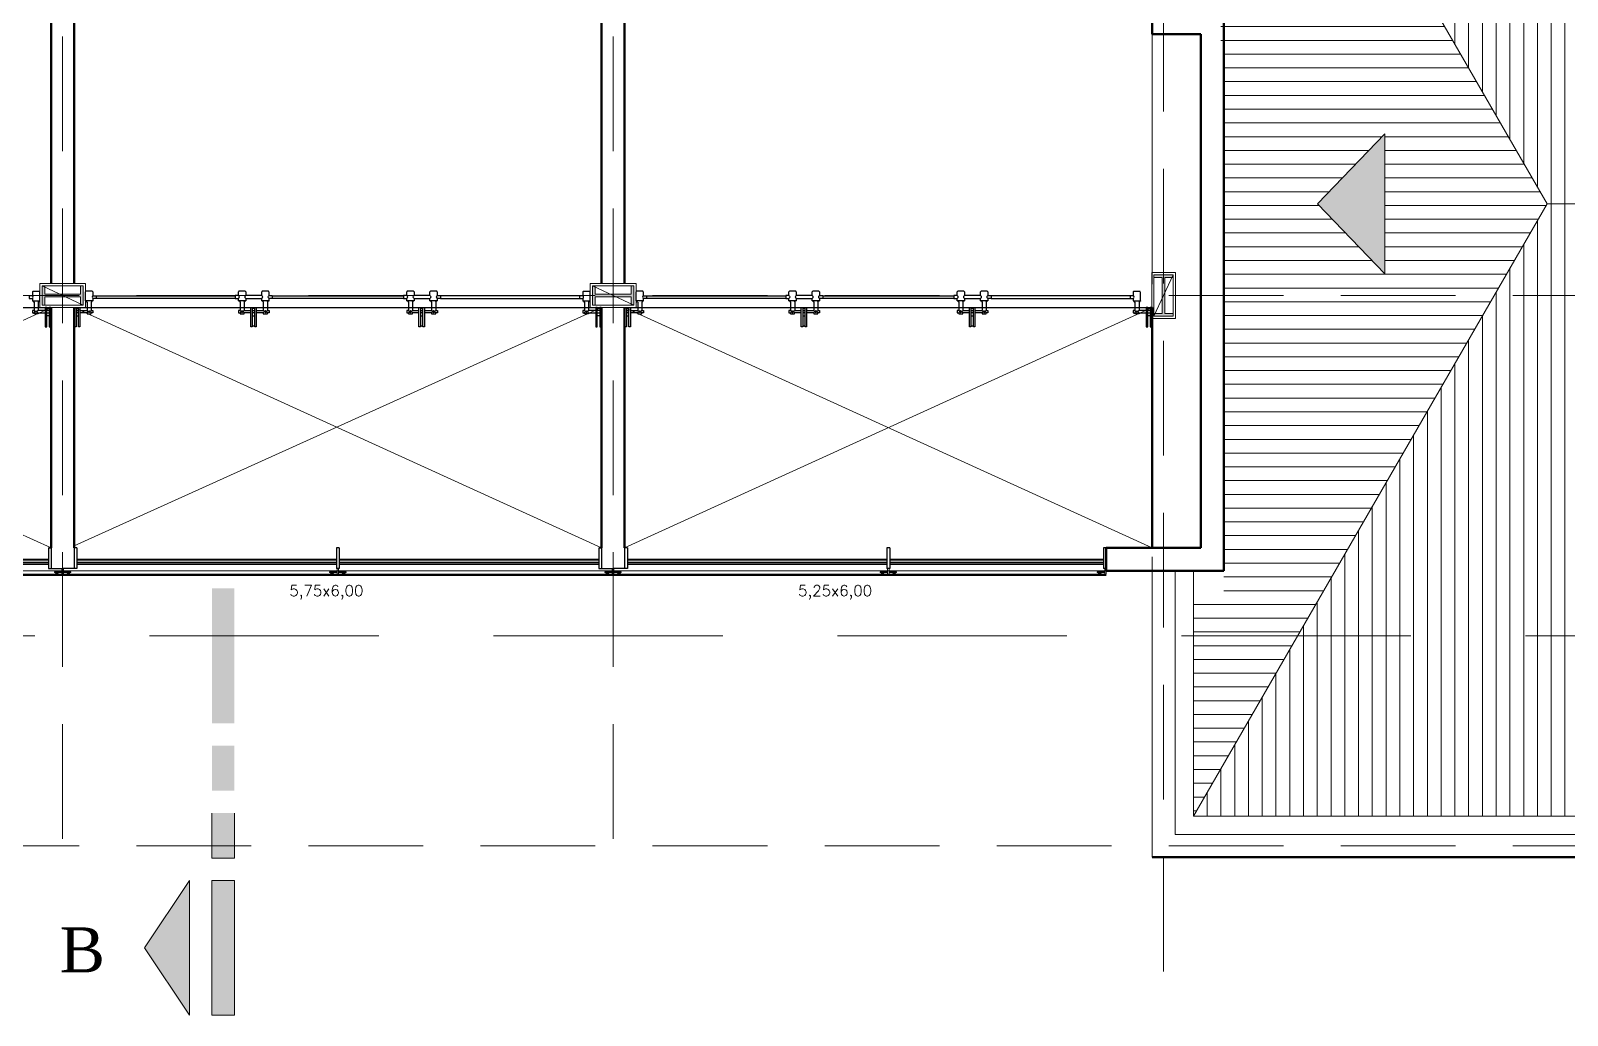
# Model space of a CAD drawing. Header units: millimetres. Extents: x 705 to 840, y 133 to 501.
# Drawn here: x 740.84 to 757.59, y 278.78 to 289.51 of the extents above; entities that cross this region are included whole.
import ezdxf

# ---------------------------------------------------------------- set-up
doc = ezdxf.new("R2010")
doc.units = ezdxf.units.MM
doc.header["$LTSCALE"] = 10
for name, pattern in [('ACAD_ISO03W100', [30, 12, -18]), ('BORDERX2', [3.5, 1, -0.5, 1, -0.5, 0, -0.5]), ('DASHED2', [0.375, 0.25, -0.125])]:
    doc.linetypes.add(name, pattern=pattern)
for name, color, linetype, lineweight in [('CINZA', 252, 'Continuous', 13), ('cinza 03', 252, 'Continuous', 13), ('HACHT', 90, 'Continuous', 9), ('linha estutura', 252, 'Continuous', 13), ('PAREDES 2', 50, 'Continuous', 50), ('Pilares', 16, 'Continuous', 20), ('pn 02', 16, 'Continuous', 20), ('PN-01', 90, 'Continuous', 13), ('PN-03', 180, 'Continuous', 30), ('recuos', 16, 'Continuous', 20), ('texto', 16, 'Continuous', 20)]:
    doc.layers.add(name, color=color, linetype=linetype, lineweight=lineweight)
for name, color, linetype in [('EJE', 5, 'ACAD_ISO03W100'), ('ESCALERA', 90, 'Continuous'), ('VIDRO', 140, 'Continuous')]:
    doc.layers.add(name, color=color, linetype=linetype)
doc.styles.get("Standard").update_dxf_attribs({"font": 'simplex.shx'})

# ---------------------------------------------------------------- blocks, each defined once
blk = doc.blocks.new('peitoril1')
at = {"layer": 'EJE', "linetype": 'BORDERX2', "ltscale": 0.001}
for points in [[(0.017, -0.032), (-0.01, -0.032)], [(-0.01, -0.058), (0.017, -0.058)]]:
    blk.add_lwpolyline(points, dxfattribs=at)
for centre in [(-0.127, -0.046), (0.128, -0.046)]:
    blk.add_circle(centre, 0.00762, dxfattribs=at)
at = {"layer": 'ESCALERA'}
for p, q in [((-0.087, 0.129), (0.087, 0.129)), ((0.087, 0.098), (-0.087, 0.098))]:
    blk.add_line(p, q, dxfattribs=at)
for points in [[(-0.166, 0.17), (-0.16, 0.176)], [(-0.166, 0.17), (-0.166, 0.129)], [(-0.16, 0.176), (-0.135, 0.176)], [(-0.135, 0.176), (-0.093, 0.176)], [(-0.093, 0.176), (-0.087, 0.17)], [(-0.087, 0.129), (-0.087, 0.17)], [(0.087, 0.17), (0.093, 0.176)], [(0.087, 0.17), (0.087, 0.129)], [(0.093, 0.176), (0.119, 0.176)], [(0.119, 0.176), (0.161, 0.176)], [(0.161, 0.176), (0.167, 0.17)], [(0.167, 0.129), (0.167, 0.17)], [(-0.167, 0.129), (-0.202, 0.129), (-0.202, 0.098), (-0.167, 0.098)], [(-0.166, 0.099), (-0.166, 0.073), (-0.135, 0.073)], [(-0.166, 0.073), (-0.087, 0.073), (-0.087, 0.098)], [(-0.149, 0.059), (-0.149, -0.032)], [(-0.104, 0.059), (-0.104, -0.032)], [(0.104, 0), (-0.104, 0)], [(0.087, 0.073), (0.167, 0.073), (0.167, 0.098)], [(0.087, 0.098), (0.087, 0.073), (0.119, 0.073)], [(0.104, 0.059), (0.104, -0.032)], [(0.149, 0.059), (0.149, -0.032)], [(0.167, 0.129), (0.202, 0.129), (0.202, 0.098), (0.167, 0.098)], [(-0.149, -0.032), (-0.167, -0.032), (-0.167, -0.058), (-0.149, -0.058)], [(-0.104, -0.058), (-0.104, -0.071), (-0.149, -0.071), (-0.149, -0.058)], [(-0.026, -0.032), (-0.104, -0.032)], [(-0.104, -0.058), (-0.026, -0.058)], [(0.017, -0.008), (-0.01, -0.008)], [(0.017, -0.092), (-0.01, -0.092)], [(0.104, -0.032), (0.033, -0.032)], [(0.033, -0.058), (0.105, -0.058)], [(0.149, -0.058), (0.149, -0.071), (0.105, -0.071), (0.105, -0.058)], [(0.149, -0.032), (0.167, -0.032), (0.167, -0.058), (0.149, -0.058)], [(0.017, -0.202), (-0.01, -0.202)]]:
    blk.add_lwpolyline(points, dxfattribs=at)
for points in [[(-0.01, -0.21), (-0.01, 0), (-0.026, 0), (-0.026, -0.21)], [(0.033, -0.21), (0.033, 0), (0.017, 0), (0.017, -0.21)]]:
    blk.add_lwpolyline(points, close=True, dxfattribs=at)
for centre, radius, start, end in [((-0.177, 0.114), 0.0183, 303.7221, 56.3197), ((-0.172, 0.049), 0.0247, 22.7593, 77.2542), ((-0.081, 0.048), 0.0255, 102.7579, 156.0181), ((-0.077, 0.114), 0.0183, 123.6803, 236.2779), ((0.077, 0.114), 0.0183, 303.7221, 56.3197), ((0.082, 0.049), 0.0247, 22.7593, 77.2542), ((0.172, 0.048), 0.0255, 102.7579, 156.0181), ((0.177, 0.114), 0.0183, 123.6803, 236.2779), ((-0.155, -0.045), 0.0142, 296.1431, 64.1119), ((-0.098, -0.045), 0.0142, 115.274, 244.6765), ((0.098, -0.045), 0.0142, 296.1431, 64.1119), ((0.155, -0.045), 0.0142, 115.274, 244.6765)]:
    blk.add_arc(centre, radius, start, end, dxfattribs=at)

msp = doc.modelspace()

# ---------------------------------------------------------------- hatches: boundary and pattern name
at = {"layer": 'cinza 03'}
h = msp.add_hatch(dxfattribs=at)
h.set_pattern_fill('_USER', color=256, scale=0.15, style=0, pattern_type=0)
h.set_pattern_definition([(0, (759.06589, 139.85784), (0, 0.15), [])])
h.paths.add_polyline_path([(753.816, 293.781), (753.816, 289.326), (753.848, 289.326), (753.848, 286.626), (756.792, 286.626), (757.37, 287.626)])
h.paths.add_polyline_path([(755.603, 288.389), (755.603, 286.862), (754.868, 287.626)], flags=16)
h.paths.add_polyline_path([(756.792, 286.626), (753.848, 286.626), (753.848, 283.326), (753.516, 283.326), (753.516, 282.914), (754.649, 282.914)])
h.paths.add_polyline_path([(754.649, 282.914), (753.516, 282.914), (753.516, 280.951)])
h.paths.add_polyline_path([(767.741, 294.301), (765.191, 289.884), (765.191, 286.626), (767.741, 286.626)])
h.paths.add_polyline_path([(765.654, 288.389), (766.388, 287.626), (765.654, 286.862)], flags=16)
h.paths.add_polyline_path([(767.741, 286.626), (765.191, 286.626), (765.191, 285.367), (766.607, 282.914), (767.741, 282.914)])
h.paths.add_polyline_path([(767.741, 282.914), (766.607, 282.914), (767.741, 280.951)])
h.paths.add_polyline_path([(765.191, 286.626), (764.464, 286.626), (765.191, 285.367)])
h.paths.add_polyline_path([(765.191, 289.884), (763.887, 287.626), (764.464, 286.626), (765.191, 286.626)])
h = msp.add_hatch(dxfattribs=at)
h.set_pattern_fill('_USER', color=256, scale=0.15, angle=90, style=0, pattern_type=0)
h.set_pattern_definition([(90, (759.06589, 139.85784), (-0.15, 9e-18), [])])
h.paths.add_polyline_path([(765.191, 294.301), (760.716, 294.301), (760.716, 294.101), (759.191, 294.101), (759.191, 287.626), (763.887, 287.626), (765.191, 289.884)])
h.paths.add_polyline_path([(761.272, 289.391), (759.745, 289.391), (760.509, 290.126)], flags=16)
h.paths.add_polyline_path([(767.741, 294.301), (765.191, 294.301), (765.191, 289.884)])
h.paths.add_polyline_path([(759.191, 294.101), (759.116, 294.101), (757.466, 294.101), (757.466, 294.301), (753.816, 294.301), (753.816, 293.781), (757.37, 287.626), (759.191, 287.626)])
h.paths.add_polyline_path([(759.191, 287.626), (757.37, 287.626), (756.792, 286.626), (759.191, 286.626)])
h.paths.add_polyline_path([(763.887, 287.626), (759.191, 287.626), (759.191, 286.626), (764.464, 286.626)])
h.paths.add_polyline_path([(765.191, 285.367), (764.464, 286.626), (759.191, 286.626), (759.191, 282.914), (765.191, 282.914)])
h.paths.add_polyline_path([(761.272, 285.86), (760.509, 285.125), (759.745, 285.86)], flags=16)
h.paths.add_polyline_path([(765.191, 285.367), (765.191, 282.914), (766.607, 282.914)])
h.paths.add_polyline_path([(766.607, 282.914), (765.191, 282.914), (765.191, 280.951), (767.741, 280.951)])
h.paths.add_polyline_path([(765.191, 282.914), (759.191, 282.914), (759.191, 280.951), (765.191, 280.951)])
h.paths.add_polyline_path([(759.191, 282.914), (754.649, 282.914), (753.516, 280.951), (759.191, 280.951)])
h.paths.add_polyline_path([(759.191, 286.626), (756.792, 286.626), (754.649, 282.914), (759.191, 282.914)])
msp.add_hatch(color=256, dxfattribs=at).paths.add_polyline_path([(754.868, 287.626), (755.603, 286.862), (755.603, 288.389)])
at = {"layer": 'Pilares'}
for points in [[(740.966, 286.731), (740.966, 286.521), (740.996, 286.521), (740.996, 286.611), (741.386, 286.611), (741.386, 286.521), (741.416, 286.521), (741.416, 286.731), (741.386, 286.731), (741.386, 286.641), (740.996, 286.641), (740.996, 286.731)], [(746.966, 286.731), (746.966, 286.521), (746.996, 286.521), (746.996, 286.611), (747.386, 286.611), (747.386, 286.521), (747.416, 286.521), (747.416, 286.731), (747.386, 286.731), (747.386, 286.641), (746.996, 286.641), (746.996, 286.731)], [(753.086, 286.401), (753.296, 286.401), (753.296, 286.431), (753.206, 286.431), (753.206, 286.821), (753.296, 286.821), (753.296, 286.851), (753.086, 286.851), (753.086, 286.821), (753.176, 286.821), (753.176, 286.431), (753.086, 286.431)]]:
    msp.add_hatch(color=256, dxfattribs=at).paths.add_polyline_path(points)
at = {"layer": 'PN-01', "ltscale": 0.05}
h = msp.add_hatch(color=256, dxfattribs=at)
h.paths.add_polyline_path([(742.083, 279.513), (742.573, 278.778), (742.573, 280.248)])
h.paths.add_polyline_path([(742.818, 280.248), (742.818, 278.778), (743.063, 278.778), (743.063, 280.248)])
h.paths.add_polyline_path([(742.818, 280.983), (742.818, 280.493), (743.063, 280.493), (743.063, 280.983)])
h.paths.add_polyline_path([(742.818, 281.718), (742.818, 281.228), (743.063, 281.228), (743.063, 281.718)])
h.paths.add_polyline_path([(742.818, 282.687), (742.818, 281.963), (743.063, 281.963), (743.063, 282.687)])
h.paths.add_polyline_path([(742.818, 283.433), (742.818, 282.687), (743.063, 282.687), (743.063, 283.433)])

# ---------------------------------------------------------------- linework, layer by layer
at = {"layer": 'CINZA'}
for p, q in [((741.036, 283.747), (738.206, 283.747)), ((741.036, 283.732), (738.206, 283.732)), ((741.036, 283.714), (738.206, 283.714)), ((744.176, 283.747), (741.346, 283.747)), ((744.176, 283.732), (741.346, 283.732)), ((744.176, 283.714), (741.346, 283.714)), ((747.036, 283.747), (744.206, 283.747)), ((747.036, 283.732), (744.206, 283.732)), ((747.036, 283.714), (744.206, 283.714)), ((750.176, 283.747), (747.346, 283.747)), ((750.176, 283.732), (747.346, 283.732)), ((750.176, 283.714), (747.346, 283.714)), ((752.536, 283.747), (750.206, 283.747)), ((752.536, 283.732), (750.206, 283.732)), ((752.536, 283.714), (750.206, 283.714)), ((741.036, 283.699), (738.206, 283.699)), ((744.176, 283.699), (741.346, 283.699)), ((747.036, 283.699), (744.206, 283.699)), ((750.176, 283.699), (747.346, 283.699)), ((752.536, 283.699), (750.206, 283.699))]:
    msp.add_line(p, q, dxfattribs=at)
at = {"layer": 'cinza 03'}
for p, q in [((753.816, 293.781), (757.37, 287.626)), ((753.516, 280.951), (757.37, 287.626)), ((757.37, 287.626), (763.887, 287.626)), ((753.066, 283.626), (753.066, 283.776)), ((753.066, 283.626), (753.066, 280.501)), ((753.316, 283.626), (753.316, 280.751)), ((753.516, 283.626), (753.516, 280.951)), ((753.516, 280.951), (767.741, 280.951)), ((753.316, 280.751), (767.941, 280.751)), ((753.066, 280.501), (768.191, 280.501))]:
    msp.add_line(p, q, dxfattribs=at)
msp.add_lwpolyline([(754.868, 287.626), (755.603, 286.862), (755.603, 288.389)], close=True, dxfattribs=at)
at = {"layer": 'EJE', "linetype": 'BORDERX2', "ltscale": 0.001}
for points in [[(741.045, 286.463), (741.018, 286.463)], [(741.018, 286.438), (741.045, 286.438)], [(741.337, 286.463), (741.364, 286.463)], [(741.364, 286.438), (741.337, 286.438)], [(747.045, 286.463), (747.018, 286.463)], [(747.018, 286.438), (747.045, 286.438)], [(747.337, 286.463), (747.364, 286.463)], [(747.364, 286.438), (747.337, 286.438)], [(753.045, 286.463), (753.018, 286.463)], [(753.018, 286.438), (753.045, 286.438)]]:
    msp.add_lwpolyline(points, dxfattribs=at)
for centre in [(740.9, 286.45), (741.481, 286.45), (746.9, 286.45), (747.481, 286.45), (752.9, 286.45)]:
    msp.add_circle(centre, 0.00762, dxfattribs=at)
at = {"layer": 'ESCALERA'}
for p, q in [((741.556, 286.624), (743.072, 286.624)), ((743.072, 286.594), (741.556, 286.594)), ((743.476, 286.624), (744.905, 286.624)), ((744.905, 286.594), (743.476, 286.594)), ((746.825, 286.624), (745.31, 286.624)), ((745.31, 286.594), (746.825, 286.594)), ((747.556, 286.624), (749.072, 286.624)), ((749.072, 286.594), (747.556, 286.594)), ((749.476, 286.624), (750.905, 286.624)), ((750.905, 286.594), (749.476, 286.594)), ((752.825, 286.624), (751.31, 286.624)), ((751.31, 286.594), (752.825, 286.594))]:
    msp.add_line(p, q, dxfattribs=at)
for points in [[(740.861, 286.624), (740.825, 286.624), (740.825, 286.594), (740.861, 286.594)], [(740.861, 286.666), (740.868, 286.672)], [(740.861, 286.666), (740.861, 286.624)], [(740.861, 286.594), (740.861, 286.569), (740.893, 286.569)], [(740.861, 286.569), (740.941, 286.569)], [(740.868, 286.672), (740.893, 286.672)], [(740.893, 286.672), (740.935, 286.672)], [(740.941, 286.569), (740.941, 286.666)], [(741.441, 286.569), (741.441, 286.666)], [(741.52, 286.569), (741.441, 286.569)], [(741.489, 286.672), (741.447, 286.672)], [(741.514, 286.672), (741.489, 286.672)], [(741.52, 286.594), (741.52, 286.569), (741.489, 286.569)], [(741.52, 286.666), (741.514, 286.672)], [(741.52, 286.666), (741.52, 286.624)], [(741.521, 286.624), (741.556, 286.624), (741.556, 286.594), (741.521, 286.594)], [(746.861, 286.624), (746.825, 286.624), (746.825, 286.594), (746.861, 286.594)], [(746.861, 286.666), (746.868, 286.672)], [(746.861, 286.666), (746.861, 286.624)], [(746.861, 286.594), (746.861, 286.569), (746.893, 286.569)], [(746.861, 286.569), (746.941, 286.569)], [(746.868, 286.672), (746.893, 286.672)], [(746.893, 286.672), (746.935, 286.672)], [(746.941, 286.569), (746.941, 286.666)], [(747.441, 286.569), (747.441, 286.666)], [(747.52, 286.569), (747.441, 286.569)], [(747.489, 286.672), (747.447, 286.672)], [(747.514, 286.672), (747.489, 286.672)], [(747.52, 286.594), (747.52, 286.569), (747.489, 286.569)], [(747.52, 286.666), (747.514, 286.672)], [(747.52, 286.666), (747.52, 286.624)], [(747.521, 286.624), (747.556, 286.624), (747.556, 286.594), (747.521, 286.594)], [(752.861, 286.624), (752.825, 286.624), (752.825, 286.594), (752.861, 286.594)], [(752.861, 286.666), (752.868, 286.672)], [(752.861, 286.666), (752.861, 286.624)], [(752.861, 286.594), (752.861, 286.569), (752.893, 286.569)], [(752.861, 286.569), (752.941, 286.569)], [(752.868, 286.672), (752.893, 286.672)], [(752.893, 286.672), (752.935, 286.672)], [(752.941, 286.569), (752.941, 286.666)], [(740.879, 286.463), (740.861, 286.463), (740.861, 286.438), (740.879, 286.438)], [(740.879, 286.554), (740.879, 286.463)], [(740.923, 286.437), (740.923, 286.425), (740.879, 286.425), (740.879, 286.438)], [(740.923, 286.554), (740.923, 286.463)], [(741.002, 286.463), (740.923, 286.463)], [(740.923, 286.437), (741.002, 286.438)], [(741.045, 286.488), (741.018, 286.488)], [(741.045, 286.403), (741.018, 286.403)], [(741.337, 286.488), (741.364, 286.488)], [(741.337, 286.403), (741.364, 286.403)], [(741.38, 286.463), (741.459, 286.463)], [(741.459, 286.437), (741.38, 286.438)], [(741.459, 286.554), (741.459, 286.463)], [(741.459, 286.437), (741.459, 286.425), (741.503, 286.425), (741.503, 286.438)], [(741.503, 286.554), (741.503, 286.463)], [(741.503, 286.463), (741.521, 286.463), (741.521, 286.438), (741.503, 286.438)], [(746.879, 286.463), (746.861, 286.463), (746.861, 286.438), (746.879, 286.438)], [(746.879, 286.554), (746.879, 286.463)], [(746.923, 286.437), (746.923, 286.425), (746.879, 286.425), (746.879, 286.438)], [(746.923, 286.554), (746.923, 286.463)], [(747.002, 286.463), (746.923, 286.463)], [(746.923, 286.437), (747.002, 286.438)], [(747.045, 286.488), (747.018, 286.488)], [(747.045, 286.403), (747.018, 286.403)], [(747.337, 286.488), (747.364, 286.488)], [(747.337, 286.403), (747.364, 286.403)], [(747.38, 286.463), (747.459, 286.463)], [(747.459, 286.437), (747.38, 286.438)], [(747.459, 286.554), (747.459, 286.463)], [(747.459, 286.437), (747.459, 286.425), (747.503, 286.425), (747.503, 286.438)], [(747.503, 286.554), (747.503, 286.463)], [(747.503, 286.463), (747.521, 286.463), (747.521, 286.438), (747.503, 286.438)], [(752.879, 286.463), (752.861, 286.463), (752.861, 286.438), (752.879, 286.438)], [(752.879, 286.554), (752.879, 286.463)], [(752.923, 286.437), (752.923, 286.425), (752.879, 286.425), (752.879, 286.438)], [(752.923, 286.554), (752.923, 286.463)], [(753.002, 286.463), (752.923, 286.463)], [(752.923, 286.437), (753.002, 286.438)], [(753.045, 286.488), (753.018, 286.488)], [(753.045, 286.403), (753.018, 286.403)]]:
    msp.add_lwpolyline(points, dxfattribs=at)
for points in [[(741.018, 286.286), (741.018, 286.496), (741.002, 286.496), (741.002, 286.286)], [(741.061, 286.286), (741.061, 286.496), (741.045, 286.496), (741.045, 286.286)], [(741.321, 286.286), (741.321, 286.496), (741.337, 286.496), (741.337, 286.286)], [(741.364, 286.286), (741.364, 286.496), (741.38, 286.496), (741.38, 286.286)], [(747.018, 286.286), (747.018, 286.496), (747.002, 286.496), (747.002, 286.286)], [(747.061, 286.286), (747.061, 286.496), (747.045, 286.496), (747.045, 286.286)], [(747.321, 286.286), (747.321, 286.496), (747.337, 286.496), (747.337, 286.286)], [(747.364, 286.286), (747.364, 286.496), (747.38, 286.496), (747.38, 286.286)], [(753.018, 286.286), (753.018, 286.496), (753.002, 286.496), (753.002, 286.286)], [(753.061, 286.286), (753.061, 286.496), (753.045, 286.496), (753.045, 286.286)]]:
    msp.add_lwpolyline(points, close=True, dxfattribs=at)
for centre, radius, start, end in [((740.851, 286.609), 0.0183, 303.7221, 56.3197), ((740.856, 286.545), 0.0247, 22.7593, 77.2542), ((740.947, 286.544), 0.0255, 102.7579, 156.0181), ((741.435, 286.544), 0.0255, 23.9819, 77.2421), ((741.526, 286.545), 0.0247, 102.7458, 157.2407), ((741.531, 286.609), 0.0183, 123.6803, 236.2779), ((746.851, 286.609), 0.0183, 303.7221, 56.3197), ((746.856, 286.545), 0.0247, 22.7593, 77.2542), ((746.947, 286.544), 0.0255, 102.7579, 156.0181), ((747.435, 286.544), 0.0255, 23.9819, 77.2421), ((747.526, 286.545), 0.0247, 102.7458, 157.2407), ((747.531, 286.609), 0.0183, 123.6803, 236.2779), ((752.851, 286.609), 0.0183, 303.7221, 56.3197), ((752.856, 286.545), 0.0247, 22.7593, 77.2542), ((752.947, 286.544), 0.0255, 102.7579, 156.0181), ((740.872, 286.45), 0.0142, 296.1431, 64.1119), ((740.929, 286.45), 0.0142, 115.274, 244.6765), ((741.452, 286.45), 0.0142, 295.3235, 64.726), ((741.509, 286.45), 0.0142, 115.8881, 243.8569), ((746.872, 286.45), 0.0142, 296.1431, 64.1119), ((746.929, 286.45), 0.0142, 115.274, 244.6765), ((747.452, 286.45), 0.0142, 295.3235, 64.726), ((747.509, 286.45), 0.0142, 115.8881, 243.8569), ((752.872, 286.45), 0.0142, 296.1431, 64.1119), ((752.929, 286.45), 0.0142, 115.274, 244.6765)]:
    msp.add_arc(centre, radius, start, end, dxfattribs=at)
at = {"layer": 'HACHT'}
for p, q in [((741.036, 283.753), (738.206, 283.753)), ((744.176, 283.753), (741.346, 283.753)), ((747.036, 283.753), (744.206, 283.753)), ((750.176, 283.753), (747.346, 283.753)), ((752.536, 283.753), (750.206, 283.753)), ((741.036, 283.693), (738.206, 283.693)), ((741.199, 283.587), (741.182, 283.587)), ((741.182, 283.587), (741.199, 283.587)), ((741.199, 283.587), (741.182, 283.587)), ((741.182, 283.587), (741.199, 283.587)), ((744.176, 283.693), (741.346, 283.693)), ((744.199, 283.587), (744.182, 283.587)), ((747.036, 283.693), (744.206, 283.693)), ((747.199, 283.587), (747.182, 283.587)), ((747.182, 283.587), (747.199, 283.587)), ((750.176, 283.693), (747.346, 283.693)), ((750.199, 283.587), (750.182, 283.587)), ((752.536, 283.693), (750.206, 283.693)), ((752.566, 283.587), (752.549, 283.587))]:
    msp.add_line(p, q, dxfattribs=at)
at = {"layer": 'linha estutura', "linetype": 'DASHED2', "ltscale": 0.5}
for p, q in [((741.191, 280.701), (741.191, 309.854)), ((747.191, 280.701), (747.191, 309.854)), ((753.191, 279.256), (753.191, 309.854)), ((723.247, 286.626), (770.918, 286.626)), ((723.247, 280.626), (770.918, 280.626))]:
    msp.add_line(p, q, dxfattribs=at)
at = {"layer": 'PAREDES 2'}
for p, q in [((741.066, 294.501), (741.066, 286.756)), ((741.316, 294.501), (741.316, 286.756)), ((747.066, 286.756), (747.066, 290.601)), ((747.316, 286.756), (747.316, 290.601)), ((753.066, 289.626), (753.066, 289.476)), ((753.848, 289.626), (753.848, 283.626)), ((753.598, 289.476), (753.066, 289.476)), ((753.598, 289.476), (753.598, 286.501)), ((741.066, 286.496), (741.066, 283.876)), ((741.316, 286.496), (741.316, 283.876)), ((747.066, 283.876), (747.066, 286.496)), ((747.316, 283.876), (747.316, 286.496)), ((753.066, 283.876), (753.066, 286.496)), ((753.598, 286.501), (753.598, 283.876)), ((752.566, 283.876), (753.598, 283.876)), ((752.566, 283.626), (752.566, 283.876)), ((752.566, 283.876), (752.566, 283.648)), ((752.566, 283.626), (752.566, 283.876)), ((752.566, 283.626), (753.066, 283.626)), ((752.566, 283.626), (753.316, 283.626)), ((753.848, 283.626), (753.066, 283.626)), ((753.066, 280.501), (768.191, 280.501))]:
    msp.add_line(p, q, dxfattribs=at)
at = {"layer": 'Pilares'}
for p, q in [((740.941, 286.756), (740.941, 286.496)), ((740.941, 286.756), (741.441, 286.756)), ((740.966, 286.731), (741.416, 286.731)), ((741.416, 286.521), (740.966, 286.731)), ((741.441, 286.756), (741.441, 286.496)), ((746.941, 286.756), (746.941, 286.496)), ((746.941, 286.756), (747.441, 286.756)), ((746.966, 286.731), (747.416, 286.731)), ((747.416, 286.521), (746.966, 286.731)), ((746.996, 286.641), (746.996, 286.731)), ((747.386, 286.641), (747.386, 286.731)), ((747.441, 286.756), (747.441, 286.496)), ((753.061, 286.876), (753.321, 286.876)), ((753.061, 286.376), (753.061, 286.876)), ((753.086, 286.401), (753.086, 286.851)), ((753.296, 286.851), (753.086, 286.401)), ((753.176, 286.821), (753.086, 286.821)), ((753.176, 286.431), (753.176, 286.821)), ((753.206, 286.431), (753.206, 286.821)), ((753.296, 286.821), (753.206, 286.821)), ((753.296, 286.401), (753.296, 286.851)), ((753.321, 286.376), (753.321, 286.876)), ((746.996, 286.641), (747.386, 286.641)), ((746.996, 286.521), (746.996, 286.611)), ((746.996, 286.611), (747.386, 286.611)), ((747.386, 286.521), (747.386, 286.611)), ((740.941, 286.496), (741.441, 286.496)), ((740.966, 286.521), (741.416, 286.521)), ((746.941, 286.496), (747.441, 286.496)), ((746.966, 286.521), (747.416, 286.521)), ((753.176, 286.431), (753.086, 286.431)), ((753.296, 286.431), (753.206, 286.431)), ((753.061, 286.376), (753.321, 286.376))]:
    msp.add_line(p, q, dxfattribs=at)
at = {"layer": 'Pilares', "linetype": 'Continuous'}
for p, q in [((740.996, 286.641), (740.996, 286.731)), ((741.386, 286.641), (741.386, 286.731)), ((740.996, 286.641), (741.386, 286.641)), ((740.996, 286.521), (740.996, 286.611)), ((740.996, 286.611), (741.386, 286.611)), ((741.386, 286.521), (741.386, 286.611))]:
    msp.add_line(p, q, dxfattribs=at)
for points in [[(740.996, 286.731), (740.966, 286.731), (740.966, 286.521), (740.996, 286.521)], [(741.386, 286.521), (741.416, 286.521), (741.416, 286.731), (741.386, 286.731)]]:
    msp.add_lwpolyline(points, dxfattribs=at)
at = {"layer": 'Pilares'}
for points in [[(746.996, 286.731), (746.966, 286.731), (746.966, 286.521), (746.996, 286.521)], [(747.386, 286.521), (747.416, 286.521), (747.416, 286.731), (747.386, 286.731)], [(753.296, 286.821), (753.296, 286.851), (753.086, 286.851), (753.086, 286.821)], [(753.086, 286.431), (753.086, 286.401), (753.296, 286.401), (753.296, 286.431)]]:
    msp.add_lwpolyline(points, dxfattribs=at)
at = {"layer": 'pn 02'}
for p, q in [((742.818, 280.983), (742.818, 280.493)), ((743.063, 280.493), (743.063, 280.983)), ((743.063, 280.493), (742.818, 280.493)), ((742.573, 280.248), (742.573, 278.778)), ((742.818, 280.248), (742.818, 278.778)), ((743.063, 280.248), (742.818, 280.248)), ((743.063, 278.778), (743.063, 280.248)), ((742.818, 278.778), (743.063, 278.778))]:
    msp.add_line(p, q, dxfattribs=at)
at = {"layer": 'pn 02', "ltscale": 0.05}
for q in [(742.573, 280.248), (742.573, 280.248), (742.083, 279.513)]:
    msp.add_line((742.573, 278.778), q, dxfattribs=at)
at = {"layer": 'PN-01'}
for p, q in [((753.066, 286.751), (753.066, 289.476)), ((741.066, 283.876), (735.266, 286.496)), ((741.066, 286.496), (735.316, 283.876)), ((747.066, 286.496), (741.316, 283.898)), ((741.316, 286.496), (747.066, 283.876)), ((753.066, 286.496), (747.316, 283.876)), ((747.316, 286.496), (753.066, 283.876)), ((753.066, 283.876), (753.066, 286.501)), ((735.316, 283.624), (752.566, 283.624)), ((741.101, 283.624), (741.182, 283.624)), ((741.101, 283.618), (741.101, 283.624)), ((741.101, 283.624), (741.182, 283.624)), ((741.101, 283.618), (741.101, 283.624)), ((741.101, 283.618), (741.111, 283.618)), ((741.101, 283.618), (741.111, 283.618)), ((741.101, 283.611), (741.182, 283.611)), ((741.101, 283.611), (741.101, 283.605)), ((741.101, 283.611), (741.182, 283.611)), ((741.101, 283.611), (741.101, 283.605)), ((741.101, 283.605), (741.182, 283.605)), ((741.101, 283.605), (741.182, 283.605)), ((741.111, 283.618), (741.144, 283.618)), ((741.111, 283.618), (741.144, 283.618)), ((741.119, 283.597), (741.112, 283.593)), ((741.119, 283.597), (741.112, 283.593)), ((741.112, 283.593), (741.112, 283.587)), ((741.112, 283.593), (741.112, 283.587)), ((741.113, 283.611), (741.113, 283.605)), ((741.113, 283.611), (741.113, 283.605)), ((741.119, 283.618), (741.115, 283.611)), ((741.119, 283.618), (741.115, 283.611)), ((741.116, 283.613), (741.139, 283.613)), ((741.116, 283.613), (741.139, 283.613)), ((741.117, 283.615), (741.138, 283.615)), ((741.117, 283.615), (741.138, 283.615)), ((741.118, 283.616), (741.137, 283.616)), ((741.118, 283.616), (741.137, 283.616)), ((741.119, 283.605), (741.119, 283.597)), ((741.119, 283.605), (741.119, 283.597)), ((741.124, 283.582), (741.121, 283.577)), ((741.124, 283.582), (741.121, 283.577)), ((741.125, 283.582), (741.122, 283.577)), ((741.125, 283.582), (741.122, 283.577)), ((741.124, 283.587), (741.124, 283.582)), ((741.124, 283.587), (741.124, 283.582)), ((741.125, 283.587), (741.125, 283.582)), ((741.125, 283.587), (741.125, 283.582)), ((741.126, 283.611), (741.126, 283.578)), ((741.126, 283.611), (741.126, 283.577)), ((741.126, 283.611), (741.126, 283.578)), ((741.126, 283.611), (741.126, 283.577)), ((741.128, 283.611), (741.128, 283.572)), ((741.128, 283.611), (741.128, 283.572)), ((741.129, 283.611), (741.129, 283.577)), ((741.129, 283.611), (741.129, 283.577)), ((741.131, 283.587), (741.131, 283.582)), ((741.131, 283.587), (741.131, 283.582)), ((741.131, 283.582), (741.133, 283.577)), ((741.131, 283.582), (741.133, 283.577)), ((741.132, 283.587), (741.132, 283.582)), ((741.132, 283.587), (741.132, 283.582)), ((741.132, 283.582), (741.134, 283.577)), ((741.132, 283.582), (741.134, 283.577)), ((741.136, 283.618), (741.14, 283.611)), ((741.136, 283.618), (741.14, 283.611)), ((741.136, 283.605), (741.136, 283.597)), ((741.136, 283.605), (741.136, 283.597)), ((741.136, 283.597), (741.143, 283.593)), ((741.136, 283.597), (741.143, 283.593)), ((741.143, 283.611), (741.143, 283.605)), ((741.143, 283.611), (741.143, 283.605)), ((741.143, 283.593), (741.143, 283.587)), ((741.143, 283.593), (741.143, 283.587)), ((741.144, 283.618), (741.182, 283.618)), ((741.144, 283.618), (741.182, 283.618)), ((741.157, 283.618), (741.157, 283.624)), ((741.157, 283.618), (741.157, 283.624)), ((741.157, 283.611), (741.157, 283.605)), ((741.157, 283.611), (741.157, 283.605)), ((741.182, 283.648), (741.182, 283.587)), ((741.182, 283.648), (741.182, 283.587)), ((741.182, 283.648), (741.182, 283.587)), ((741.199, 283.648), (741.199, 283.587)), ((741.28, 283.624), (741.199, 283.624)), ((741.28, 283.624), (741.199, 283.624)), ((741.237, 283.618), (741.199, 283.618)), ((741.237, 283.618), (741.199, 283.618)), ((741.28, 283.611), (741.199, 283.611)), ((741.28, 283.611), (741.199, 283.611)), ((741.28, 283.605), (741.199, 283.605)), ((741.28, 283.605), (741.199, 283.605)), ((741.225, 283.618), (741.225, 283.624)), ((741.225, 283.618), (741.225, 283.624)), ((741.225, 283.611), (741.225, 283.605)), ((741.225, 283.611), (741.225, 283.605)), ((741.271, 283.618), (741.237, 283.618)), ((741.271, 283.618), (741.237, 283.618)), ((741.239, 283.611), (741.239, 283.605)), ((741.239, 283.611), (741.239, 283.605)), ((741.246, 283.597), (741.239, 283.593)), ((741.246, 283.597), (741.239, 283.593)), ((741.239, 283.593), (741.239, 283.587)), ((741.239, 283.593), (741.239, 283.587)), ((741.246, 283.618), (741.242, 283.611)), ((741.246, 283.618), (741.242, 283.611)), ((741.265, 283.613), (741.243, 283.613)), ((741.265, 283.613), (741.243, 283.613)), ((741.264, 283.616), (741.244, 283.616)), ((741.264, 283.616), (741.244, 283.616)), ((741.265, 283.615), (741.244, 283.615)), ((741.265, 283.615), (741.244, 283.615)), ((741.246, 283.605), (741.246, 283.597)), ((741.246, 283.605), (741.246, 283.597)), ((741.25, 283.582), (741.247, 283.577)), ((741.25, 283.582), (741.247, 283.577)), ((741.251, 283.582), (741.249, 283.577)), ((741.251, 283.582), (741.249, 283.577)), ((741.25, 283.587), (741.25, 283.582)), ((741.25, 283.587), (741.25, 283.582)), ((741.251, 283.587), (741.251, 283.582)), ((741.251, 283.587), (741.251, 283.582)), ((741.253, 283.611), (741.253, 283.577)), ((741.253, 283.611), (741.253, 283.577)), ((741.254, 283.611), (741.254, 283.572)), ((741.254, 283.611), (741.254, 283.572)), ((741.255, 283.611), (741.255, 283.578)), ((741.255, 283.611), (741.255, 283.577)), ((741.255, 283.611), (741.255, 283.578)), ((741.255, 283.611), (741.255, 283.577)), ((741.257, 283.587), (741.257, 283.582)), ((741.257, 283.587), (741.257, 283.582)), ((741.257, 283.582), (741.259, 283.577)), ((741.257, 283.582), (741.259, 283.577)), ((741.258, 283.587), (741.258, 283.582)), ((741.258, 283.587), (741.258, 283.582)), ((741.258, 283.582), (741.261, 283.577)), ((741.258, 283.582), (741.261, 283.577)), ((741.263, 283.618), (741.267, 283.611)), ((741.263, 283.618), (741.267, 283.611)), ((741.263, 283.605), (741.263, 283.597)), ((741.263, 283.605), (741.263, 283.597)), ((741.263, 283.597), (741.27, 283.593)), ((741.263, 283.597), (741.27, 283.593)), ((741.269, 283.611), (741.269, 283.605)), ((741.269, 283.611), (741.269, 283.605)), ((741.27, 283.593), (741.27, 283.587)), ((741.27, 283.593), (741.27, 283.587)), ((741.28, 283.618), (741.271, 283.618)), ((741.28, 283.618), (741.271, 283.618)), ((741.28, 283.618), (741.28, 283.624)), ((741.28, 283.618), (741.28, 283.624)), ((741.28, 283.611), (741.28, 283.605)), ((741.28, 283.611), (741.28, 283.605)), ((744.101, 283.618), (744.101, 283.624)), ((744.101, 283.624), (744.182, 283.624)), ((744.101, 283.618), (744.111, 283.618)), ((744.101, 283.611), (744.101, 283.605)), ((744.101, 283.611), (744.182, 283.611)), ((744.101, 283.605), (744.182, 283.605)), ((744.111, 283.618), (744.144, 283.618)), ((744.119, 283.597), (744.112, 283.593)), ((744.112, 283.593), (744.112, 283.587)), ((744.113, 283.611), (744.113, 283.605)), ((744.119, 283.618), (744.115, 283.611)), ((744.116, 283.613), (744.139, 283.613)), ((744.117, 283.615), (744.138, 283.615)), ((744.118, 283.616), (744.137, 283.616)), ((744.119, 283.605), (744.119, 283.597)), ((744.124, 283.582), (744.121, 283.577)), ((744.125, 283.582), (744.122, 283.577)), ((744.124, 283.587), (744.124, 283.582)), ((744.125, 283.587), (744.125, 283.582)), ((744.126, 283.611), (744.126, 283.578)), ((744.126, 283.611), (744.126, 283.577)), ((744.128, 283.611), (744.128, 283.572)), ((744.129, 283.611), (744.129, 283.577)), ((744.131, 283.587), (744.131, 283.582)), ((744.131, 283.582), (744.133, 283.577)), ((744.132, 283.587), (744.132, 283.582)), ((744.132, 283.582), (744.134, 283.577)), ((744.136, 283.618), (744.14, 283.611)), ((744.136, 283.605), (744.136, 283.597)), ((744.136, 283.597), (744.143, 283.593)), ((744.143, 283.611), (744.143, 283.605)), ((744.143, 283.593), (744.143, 283.587)), ((744.144, 283.618), (744.182, 283.618)), ((744.157, 283.618), (744.157, 283.624)), ((744.157, 283.611), (744.157, 283.605)), ((744.182, 283.648), (744.182, 283.587)), ((744.199, 283.648), (744.199, 283.587)), ((744.28, 283.624), (744.199, 283.624)), ((744.237, 283.618), (744.199, 283.618)), ((744.28, 283.611), (744.199, 283.611)), ((744.28, 283.605), (744.199, 283.605)), ((744.225, 283.618), (744.225, 283.624)), ((744.225, 283.611), (744.225, 283.605)), ((744.271, 283.618), (744.237, 283.618)), ((744.239, 283.611), (744.239, 283.605)), ((744.246, 283.597), (744.239, 283.593)), ((744.239, 283.593), (744.239, 283.587)), ((744.246, 283.618), (744.242, 283.611)), ((744.265, 283.613), (744.243, 283.613)), ((744.264, 283.616), (744.244, 283.616)), ((744.265, 283.615), (744.244, 283.615)), ((744.246, 283.605), (744.246, 283.597)), ((744.25, 283.582), (744.247, 283.577)), ((744.251, 283.582), (744.249, 283.577)), ((744.25, 283.587), (744.25, 283.582)), ((744.251, 283.587), (744.251, 283.582)), ((744.253, 283.611), (744.253, 283.577)), ((744.254, 283.611), (744.254, 283.572)), ((744.255, 283.611), (744.255, 283.578)), ((744.255, 283.611), (744.255, 283.577)), ((744.257, 283.587), (744.257, 283.582)), ((744.257, 283.582), (744.259, 283.577)), ((744.258, 283.587), (744.258, 283.582)), ((744.258, 283.582), (744.261, 283.577)), ((744.263, 283.618), (744.267, 283.611)), ((744.263, 283.605), (744.263, 283.597)), ((744.263, 283.597), (744.27, 283.593)), ((744.269, 283.611), (744.269, 283.605)), ((744.27, 283.593), (744.27, 283.587)), ((744.28, 283.618), (744.271, 283.618)), ((744.28, 283.618), (744.28, 283.624)), ((744.28, 283.611), (744.28, 283.605)), ((747.101, 283.624), (747.182, 283.624)), ((747.101, 283.618), (747.101, 283.624)), ((747.101, 283.618), (747.111, 283.618)), ((747.101, 283.611), (747.182, 283.611)), ((747.101, 283.611), (747.101, 283.605)), ((747.101, 283.605), (747.182, 283.605)), ((747.111, 283.618), (747.144, 283.618)), ((747.119, 283.597), (747.112, 283.593)), ((747.112, 283.593), (747.112, 283.587)), ((747.113, 283.611), (747.113, 283.605)), ((747.119, 283.618), (747.115, 283.611)), ((747.116, 283.613), (747.139, 283.613)), ((747.117, 283.615), (747.138, 283.615)), ((747.118, 283.616), (747.137, 283.616)), ((747.119, 283.605), (747.119, 283.597)), ((747.124, 283.582), (747.121, 283.577)), ((747.125, 283.582), (747.122, 283.577)), ((747.124, 283.587), (747.124, 283.582)), ((747.125, 283.587), (747.125, 283.582)), ((747.126, 283.611), (747.126, 283.578)), ((747.126, 283.611), (747.126, 283.577)), ((747.128, 283.611), (747.128, 283.572)), ((747.129, 283.611), (747.129, 283.577)), ((747.131, 283.587), (747.131, 283.582)), ((747.131, 283.582), (747.133, 283.577)), ((747.132, 283.587), (747.132, 283.582)), ((747.132, 283.582), (747.134, 283.577)), ((747.136, 283.618), (747.14, 283.611)), ((747.136, 283.605), (747.136, 283.597)), ((747.136, 283.597), (747.143, 283.593)), ((747.143, 283.611), (747.143, 283.605)), ((747.143, 283.593), (747.143, 283.587)), ((747.144, 283.618), (747.182, 283.618)), ((747.157, 283.618), (747.157, 283.624)), ((747.157, 283.611), (747.157, 283.605)), ((747.182, 283.648), (747.182, 283.587)), ((747.182, 283.648), (747.182, 283.587)), ((747.182, 283.648), (747.182, 283.587)), ((747.199, 283.648), (747.199, 283.587)), ((747.28, 283.624), (747.199, 283.624)), ((747.237, 283.618), (747.199, 283.618)), ((747.28, 283.611), (747.199, 283.611)), ((747.28, 283.605), (747.199, 283.605)), ((747.225, 283.618), (747.225, 283.624)), ((747.225, 283.611), (747.225, 283.605)), ((747.271, 283.618), (747.237, 283.618)), ((747.239, 283.611), (747.239, 283.605)), ((747.246, 283.597), (747.239, 283.593)), ((747.239, 283.593), (747.239, 283.587)), ((747.246, 283.618), (747.242, 283.611)), ((747.265, 283.613), (747.243, 283.613)), ((747.264, 283.616), (747.244, 283.616)), ((747.265, 283.615), (747.244, 283.615)), ((747.246, 283.605), (747.246, 283.597)), ((747.25, 283.582), (747.247, 283.577)), ((747.251, 283.582), (747.249, 283.577)), ((747.25, 283.587), (747.25, 283.582)), ((747.251, 283.587), (747.251, 283.582)), ((747.253, 283.611), (747.253, 283.577)), ((747.254, 283.611), (747.254, 283.572)), ((747.255, 283.611), (747.255, 283.578)), ((747.255, 283.611), (747.255, 283.577)), ((747.257, 283.587), (747.257, 283.582)), ((747.257, 283.582), (747.259, 283.577)), ((747.258, 283.587), (747.258, 283.582)), ((747.258, 283.582), (747.261, 283.577)), ((747.263, 283.618), (747.267, 283.611)), ((747.263, 283.605), (747.263, 283.597)), ((747.263, 283.597), (747.27, 283.593)), ((747.269, 283.611), (747.269, 283.605)), ((747.27, 283.593), (747.27, 283.587)), ((747.28, 283.618), (747.271, 283.618)), ((747.28, 283.618), (747.28, 283.624)), ((747.28, 283.611), (747.28, 283.605)), ((750.101, 283.618), (750.101, 283.624)), ((750.101, 283.624), (750.182, 283.624)), ((750.101, 283.618), (750.111, 283.618)), ((750.101, 283.611), (750.101, 283.605)), ((750.101, 283.611), (750.182, 283.611)), ((750.101, 283.605), (750.182, 283.605)), ((750.111, 283.618), (750.144, 283.618)), ((750.119, 283.597), (750.112, 283.593)), ((750.112, 283.593), (750.112, 283.587)), ((750.113, 283.611), (750.113, 283.605)), ((750.119, 283.618), (750.115, 283.611)), ((750.116, 283.613), (750.139, 283.613)), ((750.117, 283.615), (750.138, 283.615)), ((750.118, 283.616), (750.137, 283.616)), ((750.119, 283.605), (750.119, 283.597)), ((750.124, 283.582), (750.121, 283.577)), ((750.125, 283.582), (750.122, 283.577)), ((750.124, 283.587), (750.124, 283.582)), ((750.125, 283.587), (750.125, 283.582)), ((750.126, 283.611), (750.126, 283.578)), ((750.126, 283.611), (750.126, 283.577)), ((750.128, 283.611), (750.128, 283.572)), ((750.129, 283.611), (750.129, 283.577)), ((750.131, 283.587), (750.131, 283.582)), ((750.131, 283.582), (750.133, 283.577)), ((750.132, 283.587), (750.132, 283.582)), ((750.132, 283.582), (750.134, 283.577)), ((750.136, 283.618), (750.14, 283.611)), ((750.136, 283.605), (750.136, 283.597)), ((750.136, 283.597), (750.143, 283.593)), ((750.143, 283.611), (750.143, 283.605)), ((750.143, 283.593), (750.143, 283.587)), ((750.144, 283.618), (750.182, 283.618)), ((750.157, 283.618), (750.157, 283.624)), ((750.157, 283.611), (750.157, 283.605)), ((750.182, 283.648), (750.182, 283.587)), ((750.199, 283.648), (750.199, 283.587)), ((750.28, 283.624), (750.199, 283.624)), ((750.237, 283.618), (750.199, 283.618)), ((750.28, 283.611), (750.199, 283.611)), ((750.28, 283.605), (750.199, 283.605)), ((750.225, 283.618), (750.225, 283.624)), ((750.225, 283.611), (750.225, 283.605)), ((750.271, 283.618), (750.237, 283.618)), ((750.239, 283.611), (750.239, 283.605)), ((750.246, 283.597), (750.239, 283.593)), ((750.239, 283.593), (750.239, 283.587)), ((750.246, 283.618), (750.242, 283.611)), ((750.265, 283.613), (750.243, 283.613)), ((750.264, 283.616), (750.244, 283.616)), ((750.265, 283.615), (750.244, 283.615)), ((750.246, 283.605), (750.246, 283.597)), ((750.25, 283.582), (750.247, 283.577)), ((750.251, 283.582), (750.249, 283.577)), ((750.25, 283.587), (750.25, 283.582)), ((750.251, 283.587), (750.251, 283.582)), ((750.253, 283.611), (750.253, 283.577)), ((750.254, 283.611), (750.254, 283.572)), ((750.255, 283.611), (750.255, 283.578)), ((750.255, 283.611), (750.255, 283.577)), ((750.257, 283.587), (750.257, 283.582)), ((750.257, 283.582), (750.259, 283.577)), ((750.258, 283.587), (750.258, 283.582)), ((750.258, 283.582), (750.261, 283.577)), ((750.263, 283.618), (750.267, 283.611)), ((750.263, 283.605), (750.263, 283.597)), ((750.263, 283.597), (750.27, 283.593)), ((750.269, 283.611), (750.269, 283.605)), ((750.27, 283.593), (750.27, 283.587)), ((750.28, 283.618), (750.271, 283.618)), ((750.28, 283.618), (750.28, 283.624)), ((750.28, 283.611), (750.28, 283.605)), ((752.468, 283.618), (752.468, 283.624)), ((752.468, 283.624), (752.549, 283.624)), ((752.468, 283.618), (752.478, 283.618)), ((752.468, 283.611), (752.468, 283.605)), ((752.468, 283.611), (752.549, 283.611)), ((752.468, 283.605), (752.549, 283.605)), ((752.478, 283.618), (752.511, 283.618)), ((752.479, 283.611), (752.479, 283.605)), ((752.486, 283.597), (752.479, 283.593)), ((752.479, 283.593), (752.479, 283.587)), ((752.486, 283.618), (752.482, 283.611)), ((752.483, 283.613), (752.505, 283.613)), ((752.484, 283.616), (752.504, 283.616)), ((752.484, 283.615), (752.505, 283.615)), ((752.486, 283.605), (752.486, 283.597)), ((752.49, 283.582), (752.487, 283.577)), ((752.491, 283.582), (752.489, 283.577)), ((752.49, 283.587), (752.49, 283.582)), ((752.491, 283.587), (752.491, 283.582)), ((752.493, 283.611), (752.493, 283.578)), ((752.493, 283.611), (752.493, 283.577)), ((752.494, 283.611), (752.494, 283.572)), ((752.495, 283.611), (752.495, 283.577)), ((752.497, 283.587), (752.497, 283.582)), ((752.497, 283.582), (752.5, 283.577)), ((752.498, 283.587), (752.498, 283.582)), ((752.498, 283.582), (752.501, 283.577)), ((752.502, 283.605), (752.502, 283.597)), ((752.502, 283.597), (752.509, 283.593)), ((752.503, 283.618), (752.507, 283.611)), ((752.509, 283.611), (752.509, 283.605)), ((752.509, 283.593), (752.509, 283.587)), ((752.511, 283.618), (752.549, 283.618)), ((752.523, 283.618), (752.523, 283.624)), ((752.523, 283.611), (752.523, 283.605)), ((752.549, 283.648), (752.549, 283.587)), ((752.566, 283.648), (752.566, 283.587))]:
    msp.add_line(p, q, dxfattribs=at)
at = {"layer": 'PN-01', "ltscale": 0.05}
msp.add_line((742.083, 279.513), (742.573, 280.248), dxfattribs=at)
at = {"layer": 'PN-03', "ltscale": 0.1}
for p, q in [((735.441, 286.496), (741.066, 286.496)), ((741.316, 286.496), (747.066, 286.496)), ((741.441, 286.496), (747.066, 286.496)), ((747.316, 286.496), (753.066, 286.496)), ((747.441, 286.496), (753.066, 286.496))]:
    msp.add_line(p, q, dxfattribs=at)
at = {"layer": 'PN-03'}
for p, q in [((741.036, 283.876), (741.066, 283.876)), ((741.036, 283.876), (741.036, 283.648)), ((741.066, 283.876), (741.066, 283.648)), ((741.346, 283.876), (741.316, 283.876)), ((741.316, 283.876), (741.316, 283.648)), ((741.346, 283.876), (741.346, 283.648)), ((744.206, 283.876), (744.176, 283.876)), ((744.176, 283.876), (744.176, 283.648)), ((744.206, 283.876), (744.206, 283.648)), ((747.036, 283.876), (747.066, 283.876)), ((747.036, 283.876), (747.036, 283.648)), ((747.066, 283.876), (747.066, 283.648)), ((747.346, 283.876), (747.316, 283.876)), ((747.316, 283.876), (747.316, 283.648)), ((747.346, 283.876), (747.346, 283.648)), ((750.206, 283.876), (750.176, 283.876)), ((750.176, 283.876), (750.176, 283.648)), ((750.206, 283.876), (750.206, 283.648)), ((752.566, 283.876), (752.536, 283.876)), ((752.536, 283.876), (752.536, 283.648)), ((741.036, 283.648), (741.066, 283.648)), ((741.066, 283.648), (741.191, 283.648)), ((741.316, 283.648), (741.191, 283.648)), ((741.346, 283.648), (741.316, 283.648)), ((744.206, 283.648), (744.176, 283.648)), ((747.036, 283.648), (747.066, 283.648)), ((747.066, 283.648), (747.191, 283.648)), ((747.316, 283.648), (747.191, 283.648)), ((747.346, 283.648), (747.316, 283.648)), ((750.206, 283.648), (750.176, 283.648)), ((752.566, 283.648), (752.536, 283.648))]:
    msp.add_line(p, q, dxfattribs=at)
at = {"layer": 'recuos', "linetype": 'DASHED2'}
msp.add_line((712.137, 282.914), (784.918, 282.914), dxfattribs=at)
at = {"layer": 'VIDRO'}
for p, q in [((735.316, 283.587), (752.566, 283.587)), ((735.316, 283.577), (752.566, 283.577))]:
    msp.add_line(p, q, dxfattribs=at)

# ---------------------------------------------------------------- block references
at = {"layer": 'ESCALERA', "xscale": -1}
for p in [(743.274, 286.496), (745.108, 286.496), (749.274, 286.496), (751.108, 286.496)]:
    msp.add_blockref('peitoril1', p, dxfattribs=at)

# ---------------------------------------------------------------- texts
at = {"layer": 'pn 02', "ltscale": 0.05, "insert": (741.159, 279.737), "char_height": 0.49, "width": 3.68578, "attachment_point": 1}
msp.add_mtext('{\\fTimes New Roman|b0|i0|c0|p18;B}', dxfattribs=at)
at = {"layer": 'texto'}
for s, p in [('5,75x6,00', (743.662, 283.348)), ('5,25x6,00', (749.207, 283.348))]:
    msp.add_text(s, height=0.12, dxfattribs=at).set_placement(p)

doc.saveas('drawing.dxf')
